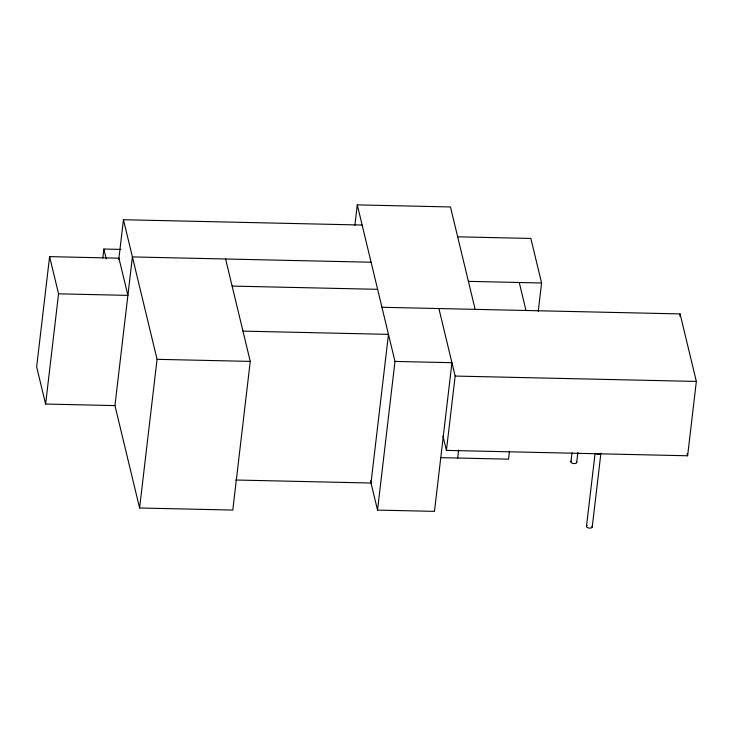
<?xml version="1.0" encoding="UTF-8"?>
<svg xmlns="http://www.w3.org/2000/svg" width="733" height="733" viewBox="0 0 733 733"><rect width="100%" height="100%" fill="white"/><g stroke="black" fill="none" stroke-linecap="round" stroke-linejoin="round"><path stroke-width="1.1" d="M49.597 256.642L58.558 293.832L127.89 295.372L118.929 258.181L49.597 256.642L36.65 366.857L45.611 404.048L114.944 405.596L139.6 507.996L232.792 510.067L250.255 361.396L225.599 258.996M45.611 404.048L58.558 293.832M102.812 258.043L103.875 249.037L120.927 249.412M118.783 259.455L123.446 219.735L362.139 225.04M114.944 405.596L132.407 256.926L371.1 262.231M139.6 507.996L157.064 359.326L123.446 219.735M354.882 225.306L357.283 204.883L450.474 206.953L475.14 309.353M394.986 361.424L451.931 362.698L434.467 511.359L377.522 510.095L394.986 361.424L357.283 204.883M381.948 307.283L680.087 313.916L696.35 381.435L687.618 455.77L446.424 450.401L455.156 376.066L438.893 308.547M457.676 458.024L458.611 450.08M509.453 451.216L508.519 459.16L440.625 457.649M538.251 311.36L541.577 282.993L530.848 238.445L457.667 236.814M570.952 461.744L572.015 452.774M576.706 462.45L577.888 452.362M586.492 526.267L595.095 453.342M592.246 526.972L600.913 453.168M679.83 316.17L680.087 313.916M468.396 281.362L541.577 282.993M232.123 286.09L377.623 289.324M242.962 331.124L388.463 334.358L370.999 483.029L235.733 480.014M157.064 359.326L250.255 361.396M455.156 376.066L696.35 381.435M687.087 453.553L687.618 455.77M519.248 282.498L525.982 310.49M442.961 436.016L446.424 450.401M370.477 480.83L377.522 510.095M103.875 249.037L106.248 258.923M576.358 461.607A2.895 1.466 6.7 0 1 575.625 463.412A2.895 1.466 6.7 0 1 571.914 463.036A2.895 1.466 6.7 0 1 571.383 461.103M591.888 526.129A2.895 1.466 6.7 0 1 591.082 527.952A2.895 1.466 6.7 0 1 587.307 527.476A2.895 1.466 6.7 0 1 587.096 525.515M600.822 453.406A2.895 1.466 6.7 0 1 598.476 454.268A2.895 1.466 6.7 0 1 595.617 453.351"/></g></svg>
